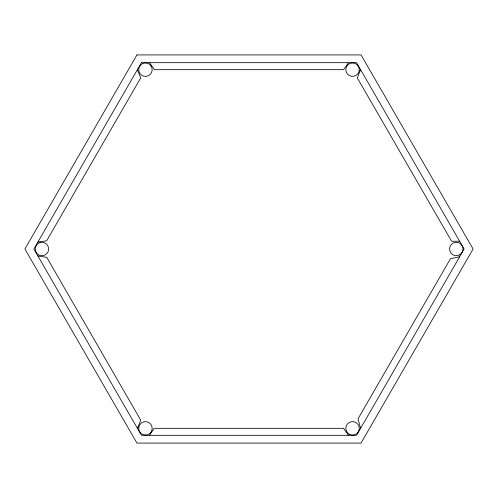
<?xml version="1.0" encoding="UTF-8"?>
<svg xmlns="http://www.w3.org/2000/svg" width="498" height="498" viewBox="0 0 498 498"><rect width="100%" height="100%" fill="white"/><g stroke="black" fill="none" stroke-linecap="round" stroke-linejoin="round"><path stroke-width="0.75" d="M360.602 69.676L357.303 77.925L451.611 241.287L459.654 241.237M137.398 428.324L140.766 420.194L46.75 257.348L37.898 255.984M149.5 435.314L154.218 428.324L343.539 428.324L348.5 435.314M348.5 62.686L343.589 69.676L154.43 69.676L149.5 62.686M459.654 256.763L450.485 258.674L358.031 418.806L360.602 428.324M37.898 242.016L46.638 240.845L140.71 77.912L137.398 69.676M138.842 427.16L138.768 428.915A6.723 6.723 0 0 0 149.319 433.833L150.614 432.65A6.723 6.723 0 0 0 148.304 422.236A6.723 6.723 0 0 0 138.842 427.16M359.251 70.013L358.934 71.743A6.723 6.723 0 0 1 348.88 75.316A6.723 6.723 0 0 1 348.027 64.684L349.471 63.688A6.723 6.723 0 0 1 359.251 70.013M136.95 54.923L24.9 249L136.95 443.077L361.05 443.077L473.1 249L361.05 54.923L136.95 54.923M141.432 62.686L33.864 249L141.432 435.314L356.568 435.314L464.136 249L356.568 62.686L141.432 62.686M40.189 242.507L38.57 243.18A6.723 6.723 0 0 0 38.57 254.82L40.189 255.493A6.723 6.723 0 0 0 48.655 249A6.723 6.723 0 0 0 40.189 242.507M459.654 254.82L458.036 255.493A6.723 6.723 0 0 1 449.57 249A6.723 6.723 0 0 1 458.036 242.507L459.654 243.18A6.723 6.723 0 0 1 459.654 254.82M349.173 434.15L347.778 433.079A6.723 6.723 0 0 1 349.173 422.503A6.723 6.723 0 0 1 359.027 426.587L359.257 428.324A6.723 6.723 0 0 1 349.173 434.15M150.626 65.363L149.338 64.174A6.723 6.723 0 0 0 138.768 69.073L138.842 70.822A6.723 6.723 0 0 0 148.292 75.777A6.723 6.723 0 0 0 150.626 65.363"/></g></svg>
